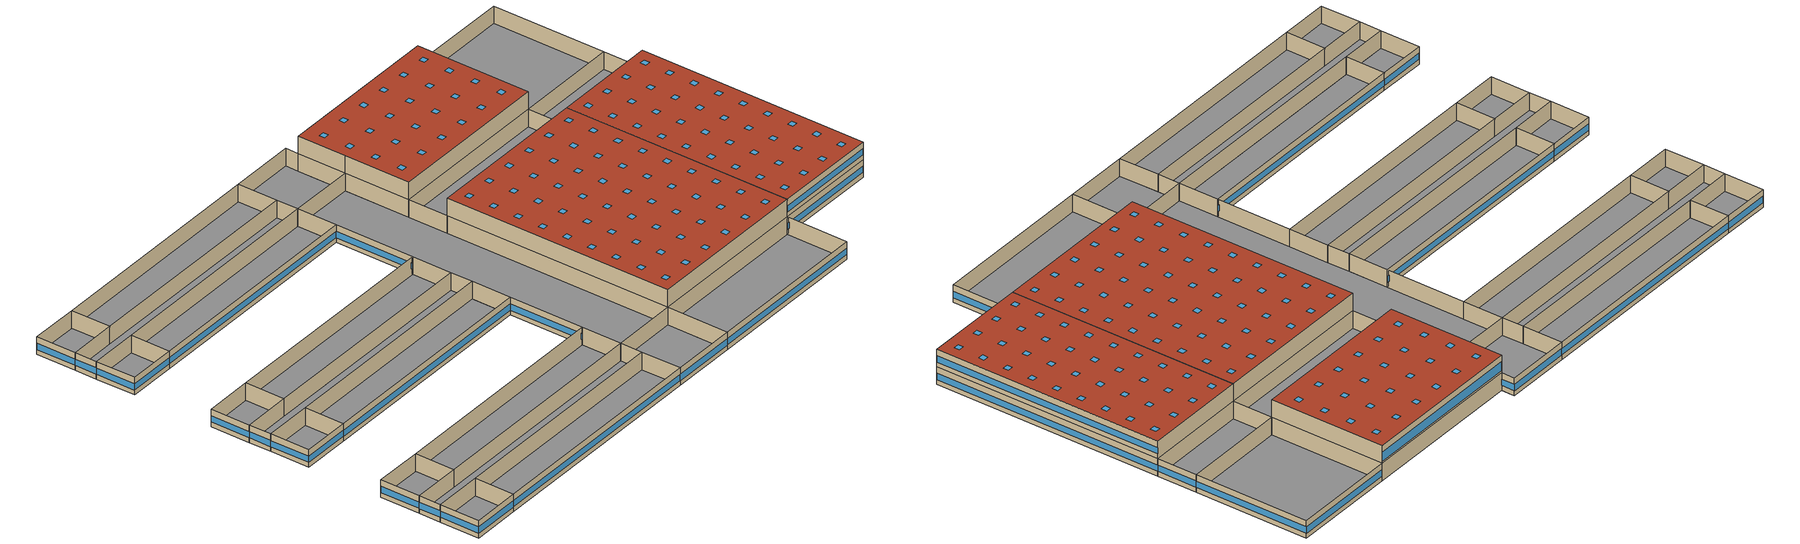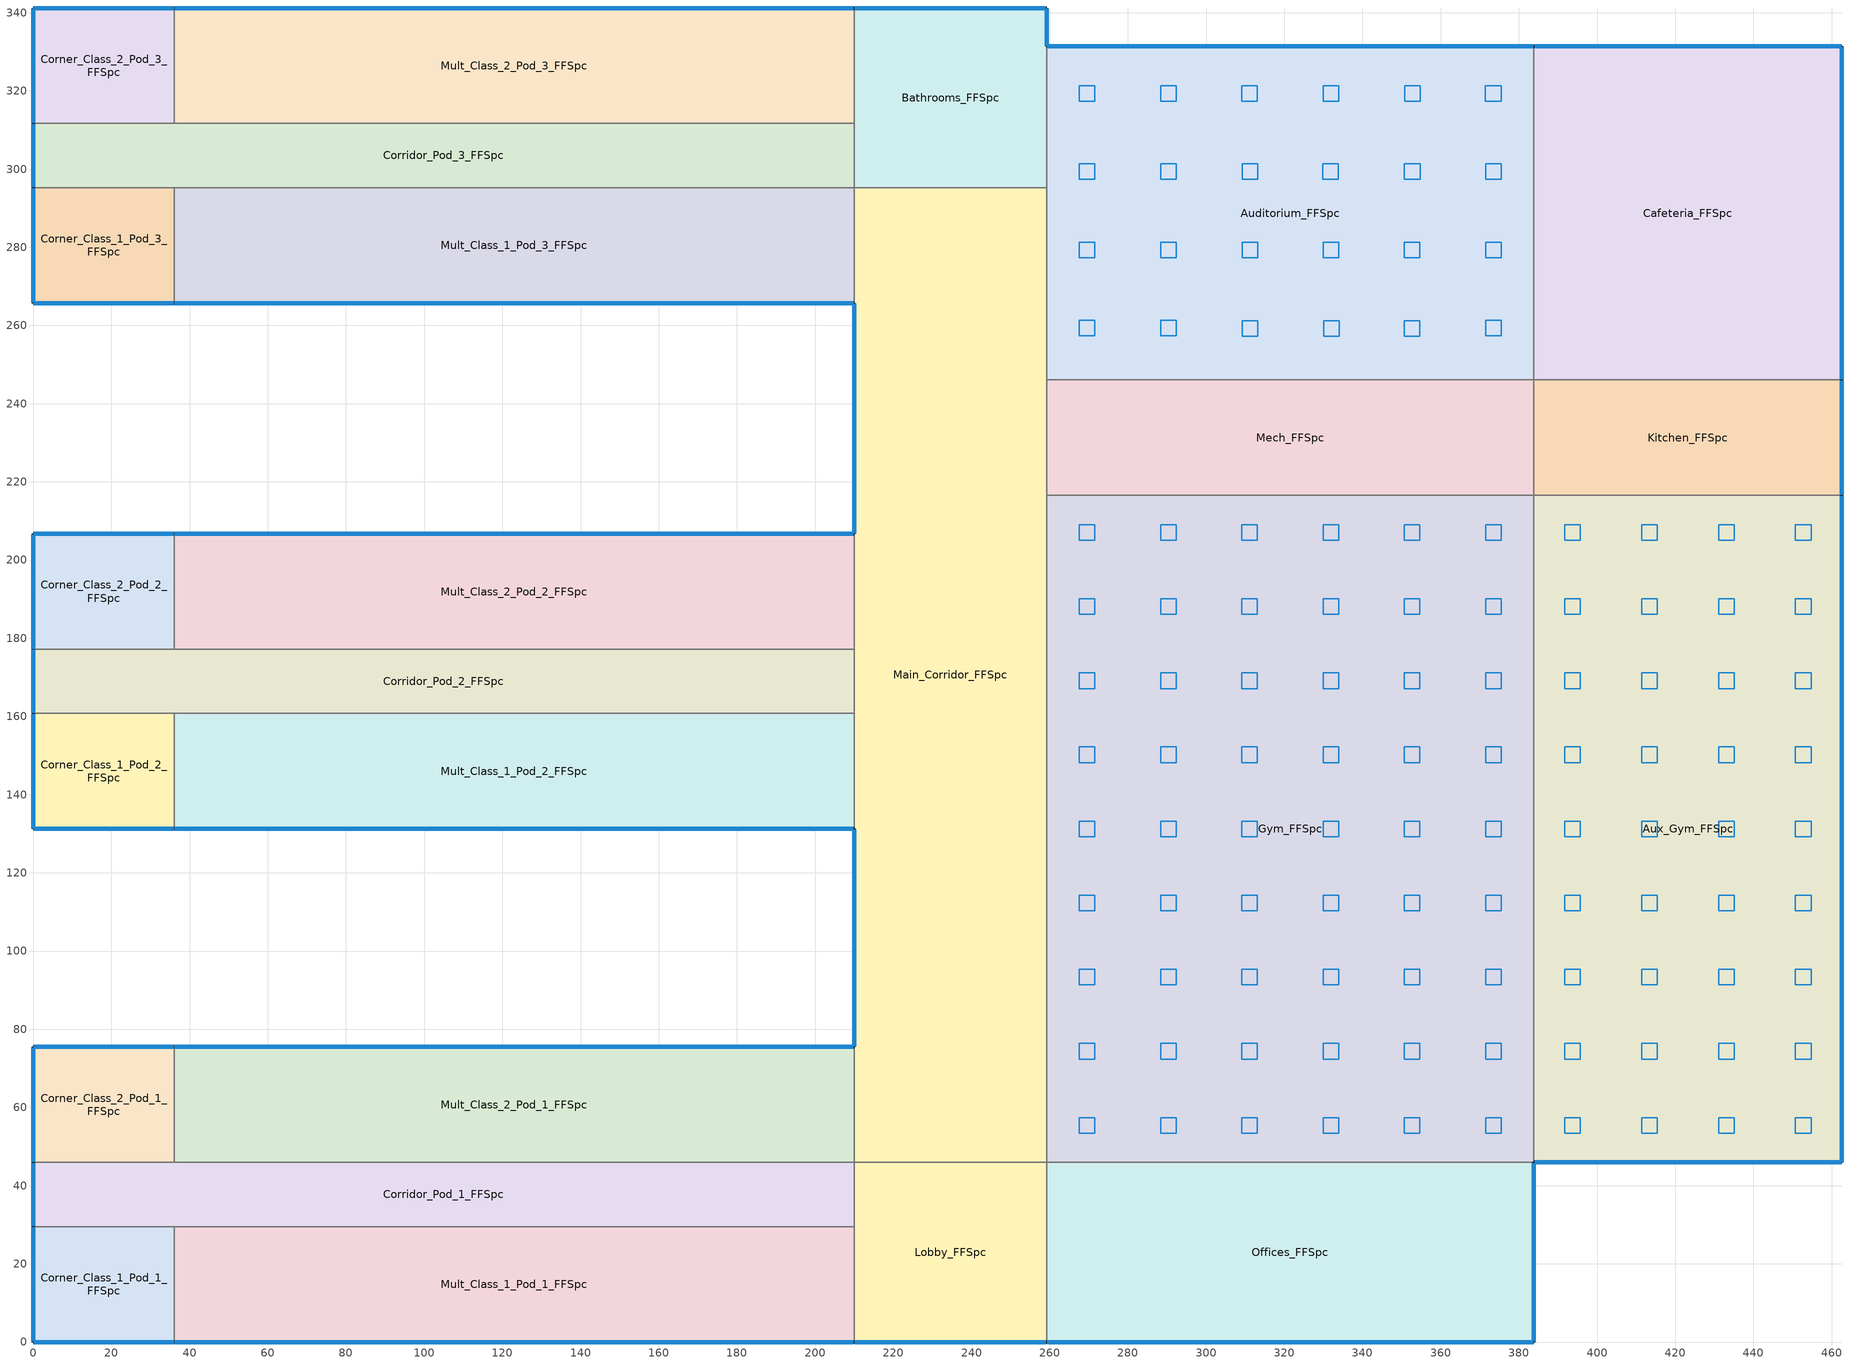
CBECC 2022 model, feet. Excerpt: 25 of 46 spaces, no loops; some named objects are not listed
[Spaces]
Auditorium_FFSpc
 floor ground (SlabOnOrBelowGradeF073): 383.86,331.37 383.86,246.06 259.19,246.06 259.19,331.37 z0
 wall outside (MetalFramedWallU055): 383.86,331.37 259.19,331.37 z0:13.12; 383.86,331.37 259.19,331.37 z13.12:26.25
 wall to Mech_FFSpc (MetalFrameWallInterior): 259.19,246.06 383.86,246.06 z0:13.12
 wall to Cafeteria_FFSpc (MetalFrameWallInterior): 383.86,246.06 383.86,331.37 z0:13.12
 wall to Main_Corridor_FFSpc (MetalFrameWallInterior): 259.19,295.28 259.19,246.06 z0:13.12
 wall to Bathrooms_FFSpc (MetalFrameWallInterior): 259.19,331.37 259.19,295.28 z0:13.12
 wall to Mech_SFSpc (MetalFrameWallInterior): 259.19,246.06 383.86,246.06 z13.12:26.25
 wall to LIBRARY_MEDIA_CENTER_SFSpc (MetalFrameWallInterior): 383.86,246.06 383.86,331.37 z13.12:26.25
 wall to Main_Corridor_ZN_1_SFSpc (MetalFrameWallInterior): 259.19,295.28 259.19,246.06 z13.12:26.25
 wall to Bathrooms_2_SFSpc (MetalFrameWallInterior): 259.19,331.37 259.19,295.28 z13.12:26.25
 window (Base_AllCZ_FixedWindowU34): 383.69,331.37 259.35,331.37 z14.73:21.34
 roof outside (WoodFramingAndOtherRoofU034): 383.86,246.06 383.86,331.37 259.19,331.37 259.19,246.06 z26.25
 skylight (Base_AllCZ_Skylt-Gl-CurbMntU58): 271.57,257.35 271.57,261.35 267.57,261.35 267.57,257.35 z26.25; 292.38,257.36 292.38,261.36 288.38,261.36 288.38,257.36 z26.25; 313.14,317.35 313.14,321.35 309.14,321.35 309.14,317.35 z26.25; 333.91,317.35 333.91,321.35 329.91,321.35 329.91,317.35 z26.25; 354.77,317.35 354.77,321.35 350.77,321.35 350.77,317.35 z26.25; 375.45,317.35 375.45,321.35 371.45,321.35 371.45,317.35 z26.25; 375.49,297.35 375.49,301.35 371.49,301.35 371.49,297.35 z26.25; 375.5,277.35 375.5,281.35 371.5,281.35 371.5,277.35 z26.25; 375.47,257.35 375.47,261.35 371.47,261.35 371.47,257.35 z26.25; 354.73,297.35 354.73,301.35 350.73,301.35 350.73,297.35 z26.25; 333.84,297.35 333.84,301.35 329.84,301.35 329.84,297.35 z26.25; 271.58,277.35 271.58,281.35 267.58,281.35 267.58,277.35 z26.25; 313.2,297.35 313.2,301.35 309.2,301.35 309.2,297.35 z26.25; 313.24,277.35 313.24,281.35 309.24,281.35 309.24,277.35 z26.25; 333.96,277.35 333.96,281.35 329.96,281.35 329.96,277.35 z26.25; 354.68,277.35 354.68,281.35 350.68,281.35 350.68,277.35 z26.25; 313.24,257.27 313.24,261.27 309.24,261.27 309.24,257.27 z26.25; 334.12,257.27 334.12,261.27 330.12,261.27 330.12,257.27 z26.25; 354.68,257.27 354.68,261.27 350.68,261.27 350.68,257.27 z26.25; 271.56,297.35 271.56,301.35 267.56,301.35 267.56,297.35 z26.25; 271.57,317.35 271.57,321.35 267.57,321.35 267.57,317.35 z26.25; 292.34,317.35 292.34,321.35 288.34,321.35 288.34,317.35 z26.25; 292.42,297.35 292.42,301.35 288.42,301.35 288.42,297.35 z26.25; 292.38,277.35 292.38,281.35 288.38,281.35 288.38,277.35 z26.25
Mech_FFSpc
 floor ground (SlabOnOrBelowGradeF073): 383.86,246.06 383.86,216.53 259.19,216.53 259.19,246.06 z0
 wall to Gym_FFSpc (MetalFrameWallInterior): 259.19,216.53 383.86,216.53 z0:13.12
 wall to Kitchen_FFSpc (MetalFrameWallInterior): 383.86,216.53 383.86,246.06 z0:13.12
 wall to Main_Corridor_FFSpc (MetalFrameWallInterior): 259.19,246.06 259.19,216.53 z0:13.12
Cafeteria_FFSpc
 floor ground (SlabOnOrBelowGradeF073): 462.6,331.37 462.6,246.06 383.86,246.06 383.86,331.37 z0
 wall outside (MetalFramedWallU055): 462.6,246.06 462.6,331.37 383.86,331.37 z0:13.12
 wall to Kitchen_FFSpc (MetalFrameWallInterior): 383.86,246.06 462.6,246.06 z0:13.12
 window (Base_AllCZ_FixedWindowU34): 462.6,246.23 462.6,331.2 / 462.43,331.37 384.02,331.37 z3.61:8.22
Main_Corridor_FFSpc
 floor ground (SlabOnOrBelowGradeF073): 259.19,295.28 259.19,45.93 209.97,45.93 209.97,295.28 z0
 wall outside (MetalFramedWallU055): 209.97,131.23 209.97,75.46 / 209.97,265.75 209.97,206.69 z0:13.12
 wall to Bathrooms_FFSpc (MetalFrameWallInterior): 259.19,295.28 209.97,295.28 z0:13.12
 wall to Corridor_Pod_2_FFSpc (MetalFrameWallInterior): 209.97,177.16 209.97,160.76 z0:13.12
 wall to Gym_FFSpc (MetalFrameWallInterior): 259.19,45.93 259.19,216.53 z0:13.12
 wall to Lobby_FFSpc (MetalFrameWallInterior): 209.97,45.93 259.19,45.93 z0:13.12
 wall to Mult_Class_1_Pod_2_FFSpc (MetalFrameWallInterior): 209.97,160.76 209.97,131.23 z0:13.12
 wall to Mult_Class_2_Pod_1_FFSpc (MetalFrameWallInterior): 209.97,75.46 209.97,45.93 z0:13.12
 wall to Mult_Class_1_Pod_3_FFSpc (MetalFrameWallInterior): 209.97,295.28 209.97,265.75 z0:13.12
 wall to Mult_Class_2_Pod_2_FFSpc (MetalFrameWallInterior): 209.97,206.69 209.97,177.16 z0:13.12
 window (Base_AllCZ_FixedWindowU34): 209.97,131.07 209.97,75.62 / 209.97,265.58 209.97,206.86 z3.61:8.23
Bathrooms_FFSpc
 floor ground (SlabOnOrBelowGradeF073): 259.19,341.21 259.19,295.28 209.97,295.28 209.97,341.21 z0
 wall outside (MetalFramedWallU055): 259.19,331.37 259.19,341.21 209.97,341.21 z0:13.12
 wall to Mult_Class_2_Pod_3_FFSpc (MetalFrameWallInterior): 209.97,341.21 209.97,311.68 z0:13.12
 wall to Corridor_Pod_3_FFSpc (MetalFrameWallInterior): 209.97,311.68 209.97,295.28 z0:13.12
 window (Base_AllCZ_FixedWindowU34): 259.19,331.53 259.19,341.04 z3.61:8.36; 259.02,341.21 210.14,341.21 z3.61:8.23
Aux_Gym_FFSpc
 floor ground (SlabOnOrBelowGradeF073): 462.6,216.53 462.6,45.93 383.86,45.93 383.86,216.53 z0
 wall outside (MetalFramedWallU055): 383.86,45.93 462.6,45.93 462.6,216.53 z0:13.12; 383.86,45.93 462.6,45.93 462.6,216.53 z13.12:26.25
 wall to Kitchen_FFSpc (MetalFrameWallInterior): 462.6,216.53 383.86,216.53 z0:13.12
 wall to Gym_FFSpc (MetalFrameWallInterior): 383.86,216.53 383.86,45.93 z0:13.12; 383.86,216.53 383.86,45.93 z13.12:26.25
 wall to LIBRARY_MEDIA_CENTER_SFSpc (MetalFrameWallInterior): 462.6,216.53 383.86,216.53 z13.12:26.25
 window (Base_AllCZ_FixedWindowU34): 384.02,45.93 462.43,45.93 z3.61:8.22; 462.6,46.1 462.6,216.37 z3.61:8.21; 384.02,45.93 462.43,45.93 z16.73:21.34; 462.6,46.1 462.6,216.37 z16.73:21.33
 roof outside (WoodFramingAndOtherRoofU034): 462.6,45.93 462.6,216.53 383.86,216.53 383.86,45.93 z26.25
 skylight (Base_AllCZ_Skylt-Gl-CurbMntU58): 395.7,53.41 395.7,57.41 391.7,57.41 391.7,53.41 z26.25; 415.39,91.32 415.39,95.32 411.38,95.32 411.38,91.32 z26.25; 435.07,91.32 435.07,95.32 431.07,95.32 431.07,91.32 z26.25; 454.76,91.32 454.76,95.32 450.75,95.32 450.75,91.32 z26.25; 395.7,110.28 395.7,114.28 391.7,114.28 391.7,110.28 z26.25; 415.39,110.28 415.39,114.28 411.38,114.28 411.38,110.28 z26.25; 435.07,110.28 435.07,114.28 431.07,114.28 431.07,110.28 z26.25; 454.76,110.28 454.76,114.28 450.75,114.28 450.75,110.28 z26.25; 395.7,129.23 395.7,133.23 391.7,133.23 391.7,129.23 z26.25; 415.39,129.23 415.39,133.23 411.38,133.23 411.38,129.23 z26.25; 435.07,129.23 435.07,133.23 431.07,133.23 431.07,129.23 z26.25; 415.39,53.41 415.39,57.41 411.38,57.41 411.38,53.41 z26.25; 454.76,129.23 454.76,133.23 450.75,133.23 450.75,129.23 z26.25; 395.7,148.19 395.7,152.19 391.7,152.19 391.7,148.19 z26.25; 415.39,148.19 415.39,152.19 411.38,152.19 411.38,148.19 z26.25; 435.07,148.19 435.07,152.19 431.07,152.19 431.07,148.19 z26.25; 454.76,148.19 454.76,152.19 450.75,152.19 450.75,148.19 z26.25; 395.7,167.15 395.7,171.15 391.7,171.15 391.7,167.15 z26.25; 415.39,167.15 415.39,171.15 411.38,171.15 411.38,167.15 z26.25; 435.07,167.15 435.07,171.15 431.07,171.15 431.07,167.15 z26.25; 454.76,167.15 454.76,171.15 450.75,171.15 450.75,167.15 z26.25; 395.7,186.1 395.7,190.1 391.7,190.1 391.7,186.1 z26.25; 435.07,53.41 435.07,57.41 431.07,57.41 431.07,53.41 z26.25; 415.39,186.1 415.39,190.1 411.38,190.1 411.38,186.1 z26.25; 435.07,186.1 435.07,190.1 431.07,190.1 431.07,186.1 z26.25; 454.76,186.1 454.76,190.1 450.75,190.1 450.75,186.1 z26.25; 395.7,205.06 395.7,209.06 391.7,209.06 391.7,205.06 z26.25; 415.39,205.06 415.39,209.06 411.38,209.06 411.38,205.06 z26.25; 435.07,205.06 435.07,209.06 431.07,209.06 431.07,205.06 z26.25; 454.76,205.06 454.76,209.06 450.75,209.06 450.75,205.06 z26.25; 454.76,53.41 454.76,57.41 450.75,57.41 450.75,53.41 z26.25; 395.7,72.37 395.7,76.37 391.7,76.37 391.7,72.37 z26.25; 415.39,72.37 415.39,76.37 411.38,76.37 411.38,72.37 z26.25; 435.07,72.37 435.07,76.37 431.07,76.37 431.07,72.37 z26.25; 454.76,72.37 454.76,76.37 450.75,76.37 450.75,72.37 z26.25; 395.7,91.32 395.7,95.32 391.7,95.32 391.7,91.32 z26.25
Kitchen_FFSpc
 floor ground (SlabOnOrBelowGradeF073): 462.6,246.06 462.6,216.53 383.86,216.53 383.86,246.06 z0
 wall outside (MetalFramedWallU055): 462.6,216.53 462.6,246.06 z0:13.12
 window (Base_AllCZ_FixedWindowU34): 462.6,216.7 462.6,245.9 z3.61:8.25
Gym_FFSpc
 floor ground (SlabOnOrBelowGradeF073): 383.86,216.53 383.86,45.93 259.19,45.93 259.19,216.53 z0
 wall to Offices_FFSpc (MetalFrameWallInterior): 259.19,45.93 383.86,45.93 z0:13.12
 wall to Offices_SFSpc (MetalFrameWallInterior): 259.19,45.93 383.86,45.93 z13.12:26.25
 wall to Mech_SFSpc (MetalFrameWallInterior): 383.86,216.53 259.19,216.53 z13.12:26.25
 wall to Main_Corridor_ZN_1_SFSpc (MetalFrameWallInterior): 259.19,216.53 259.19,45.93 z13.12:26.25
 roof outside (WoodFramingAndOtherRoofU034): 383.86,45.93 383.86,216.53 259.19,216.53 259.19,45.93 z26.25
 skylight (Base_AllCZ_Skylt-Gl-CurbMntU58): 271.57,53.41 271.57,57.41 267.57,57.41 267.57,53.41 z26.25; 333.91,72.37 333.91,76.37 329.91,76.37 329.91,72.37 z26.25; 354.69,72.37 354.69,76.37 350.69,76.37 350.69,72.37 z26.25; 375.47,72.37 375.47,76.37 371.47,76.37 371.47,72.37 z26.25; 271.57,91.32 271.57,95.32 267.57,95.32 267.57,91.32 z26.25; 292.36,91.32 292.36,95.32 288.35,95.32 288.35,91.32 z26.25; 313.13,91.32 313.13,95.32 309.13,95.32 309.13,91.32 z26.25; 333.91,91.32 333.91,95.32 329.91,95.32 329.91,91.32 z26.25; 354.69,91.32 354.69,95.32 350.69,95.32 350.69,91.32 z26.25; 375.47,91.32 375.47,95.32 371.47,95.32 371.47,91.32 z26.25; 271.57,110.28 271.57,114.28 267.57,114.28 267.57,110.28 z26.25; 292.36,53.41 292.36,57.41 288.35,57.41 288.35,53.41 z26.25; 292.36,110.28 292.36,114.28 288.35,114.28 288.35,110.28 z26.25; 313.13,110.28 313.13,114.28 309.13,114.28 309.13,110.28 z26.25; 333.91,110.28 333.91,114.28 329.91,114.28 329.91,110.28 z26.25; 354.69,110.28 354.69,114.28 350.69,114.28 350.69,110.28 z26.25; 375.47,110.28 375.47,114.28 371.47,114.28 371.47,110.28 z26.25; 271.57,129.23 271.57,133.23 267.57,133.23 267.57,129.23 z26.25; 292.36,129.23 292.36,133.23 288.35,133.23 288.35,129.23 z26.25; 313.13,129.23 313.13,133.23 309.13,133.23 309.13,129.23 z26.25; 333.91,129.23 333.91,133.23 329.91,133.23 329.91,129.23 z26.25; 354.69,129.23 354.69,133.23 350.69,133.23 350.69,129.23 z26.25; 313.13,53.41 313.13,57.41 309.13,57.41 309.13,53.41 z26.25; 375.47,129.23 375.47,133.23 371.47,133.23 371.47,129.23 z26.25; 271.57,148.19 271.57,152.19 267.57,152.19 267.57,148.19 z26.25; 292.36,148.19 292.36,152.19 288.35,152.19 288.35,148.19 z26.25; 313.13,148.19 313.13,152.19 309.13,152.19 309.13,148.19 z26.25; 333.91,148.19 333.91,152.19 329.91,152.19 329.91,148.19 z26.25; 354.69,148.19 354.69,152.19 350.69,152.19 350.69,148.19 z26.25; 375.47,148.19 375.47,152.19 371.47,152.19 371.47,148.19 z26.25; 271.57,167.15 271.57,171.15 267.57,171.15 267.57,167.15 z26.25; 292.36,167.15 292.36,171.15 288.35,171.15 288.35,167.15 z26.25; 313.13,167.15 313.13,171.15 309.13,171.15 309.13,167.15 z26.25; 333.91,53.41 333.91,57.41 329.91,57.41 329.91,53.41 z26.25; 333.91,167.15 333.91,171.15 329.91,171.15 329.91,167.15 z26.25; 354.69,167.15 354.69,171.15 350.69,171.15 350.69,167.15 z26.25; 375.47,167.15 375.47,171.15 371.47,171.15 371.47,167.15 z26.25; 271.57,186.1 271.57,190.1 267.57,190.1 267.57,186.1 z26.25; 292.36,186.1 292.36,190.1 288.35,190.1 288.35,186.1 z26.25; 313.13,186.1 313.13,190.1 309.13,190.1 309.13,186.1 z26.25; 333.91,186.1 333.91,190.1 329.91,190.1 329.91,186.1 z26.25; 354.69,186.1 354.69,190.1 350.69,190.1 350.69,186.1 z26.25; 375.47,186.1 375.47,190.1 371.47,190.1 371.47,186.1 z26.25; 271.57,205.06 271.57,209.06 267.57,209.06 267.57,205.06 z26.25; 354.69,53.41 354.69,57.41 350.69,57.41 350.69,53.41 z26.25; 292.36,205.06 292.36,209.06 288.35,209.06 288.35,205.06 z26.25; 313.13,205.06 313.13,209.06 309.13,209.06 309.13,205.06 z26.25; 333.91,205.06 333.91,209.06 329.91,209.06 329.91,205.06 z26.25; 354.69,205.06 354.69,209.06 350.69,209.06 350.69,205.06 z26.25; 375.47,205.06 375.47,209.06 371.47,209.06 371.47,205.06 z26.25; 375.47,53.41 375.47,57.41 371.47,57.41 371.47,53.41 z26.25; 271.57,72.37 271.57,76.37 267.57,76.37 267.57,72.37 z26.25; 292.36,72.37 292.36,76.37 288.35,76.37 288.35,72.37 z26.25; 313.13,72.37 313.13,76.37 309.13,76.37 309.13,72.37 z26.25
Mult_Class_2_Pod_3_FFSpc
 floor ground (SlabOnOrBelowGradeF073): 209.97,341.21 209.97,311.68 36.09,311.68 36.09,341.21 z0
 wall outside (MetalFramedWallU055): 209.97,341.21 36.09,341.21 z0:13.12
 wall to Corner_Class_2_Pod_3_FFSpc (MetalFrameWallInterior): 36.09,341.21 36.09,311.68 z0:13.12
 wall to Corridor_Pod_3_FFSpc (MetalFrameWallInterior): 36.09,311.68 209.97,311.68 z0:13.12
 window (Base_AllCZ_FixedWindowU34): 209.81,341.21 36.25,341.21 z3.61:8.21
Corridor_Pod_3_FFSpc
 floor ground (SlabOnOrBelowGradeF073): 209.97,311.68 209.97,295.28 0,295.28 0,311.68 z0
 wall outside (MetalFramedWallU055): 0,311.68 0,295.28 z0:13.12
 wall to Corner_Class_1_Pod_3_FFSpc (MetalFrameWallInterior): 0,295.28 36.09,295.28 z0:13.12
 wall to Corner_Class_2_Pod_3_FFSpc (MetalFrameWallInterior): 36.09,311.68 0,311.68 z0:13.12
 wall to Mult_Class_1_Pod_3_FFSpc (MetalFrameWallInterior): 36.09,295.28 209.97,295.28 z0:13.12
 window (Base_AllCZ_FixedWindowU34): 0,311.52 0,295.44 z3.61:8.3
Corner_Class_1_Pod_1_FFSpc
 floor ground (SlabOnOrBelowGradeF073): 36.09,29.53 36.09,0 0,0 0,29.53 z0
 wall outside (MetalFramedWallU055): 0,29.53 0,0 36.09,0 z0:13.12
 wall to Mult_Class_1_Pod_1_FFSpc (MetalFrameWallInterior): 36.09,0 36.09,29.53 z0:13.12
 wall to Corridor_Pod_1_FFSpc (MetalFrameWallInterior): 36.09,29.53 0,29.53 z0:13.12
 window (Base_AllCZ_FixedWindowU34): 0.16,0 35.93,0 z3.61:8.24; 0,29.36 0,0.16 z3.61:8.25
Mult_Class_1_Pod_1_FFSpc
 floor ground (SlabOnOrBelowGradeF073): 209.97,29.53 209.97,0 36.09,0 36.09,29.53 z0
 wall outside (MetalFramedWallU055): 36.09,0 209.97,0 z0:13.12
 wall to Corridor_Pod_1_FFSpc (MetalFrameWallInterior): 209.97,29.53 36.09,29.53 z0:13.12
 wall to Lobby_FFSpc (MetalFrameWallInterior): 209.97,0 209.97,29.53 z0:13.12
 window (Base_AllCZ_FixedWindowU34): 36.25,0 209.81,0 z3.61:8.21
Corridor_Pod_1_FFSpc
 floor ground (SlabOnOrBelowGradeF073): 209.97,45.93 209.97,29.53 0,29.53 0,45.93 z0
 wall outside (MetalFramedWallU055): 0,45.93 0,29.53 z0:13.12
 wall to Corner_Class_2_Pod_1_FFSpc (MetalFrameWallInterior): 36.09,45.93 0,45.93 z0:13.12
 wall to Lobby_FFSpc (MetalFrameWallInterior): 209.97,29.53 209.97,45.93 z0:13.12
 wall to Mult_Class_2_Pod_1_FFSpc (MetalFrameWallInterior): 209.97,45.93 36.09,45.93 z0:13.12
 window (Base_AllCZ_FixedWindowU34): 0,45.77 0,29.69 z3.61:8.3
Corner_Class_1_Pod_2_FFSpc
 floor ground (SlabOnOrBelowGradeF073): 36.09,160.76 36.09,131.23 0,131.23 0,160.76 z0
 wall outside (MetalFramedWallU055): 0,160.76 0,131.23 36.09,131.23 z0:13.12
 wall to Mult_Class_1_Pod_2_FFSpc (MetalFrameWallInterior): 36.09,131.23 36.09,160.76 z0:13.12
 wall to Corridor_Pod_2_FFSpc (MetalFrameWallInterior): 36.09,160.76 0,160.76 z0:13.12
 window (Base_AllCZ_FixedWindowU34): 0.16,131.23 35.93,131.23 z3.61:8.24; 0,160.6 0,131.4 z3.61:8.25
Mult_Class_1_Pod_2_FFSpc
 floor ground (SlabOnOrBelowGradeF073): 209.97,160.76 209.97,131.23 36.09,131.23 36.09,160.76 z0
 wall outside (MetalFramedWallU055): 36.09,131.23 209.97,131.23 z0:13.12
 wall to Corridor_Pod_2_FFSpc (MetalFrameWallInterior): 209.97,160.76 36.09,160.76 z0:13.12
 window (Base_AllCZ_FixedWindowU34): 36.25,131.23 209.81,131.23 z3.61:8.21
Corridor_Pod_2_FFSpc
 floor ground (SlabOnOrBelowGradeF073): 209.97,177.16 209.97,160.76 0,160.76 0,177.16 z0
 wall outside (MetalFramedWallU055): 0,177.16 0,160.76 z0:13.12
 wall to Corner_Class_2_Pod_2_FFSpc (MetalFrameWallInterior): 36.09,177.16 0,177.16 z0:13.12
 wall to Mult_Class_2_Pod_2_FFSpc (MetalFrameWallInterior): 209.97,177.16 36.09,177.16 z0:13.12
 window (Base_AllCZ_FixedWindowU34): 0,177 0,160.93 z3.61:8.3
Corner_Class_1_Pod_3_FFSpc
 floor ground (SlabOnOrBelowGradeF073): 36.09,295.28 36.09,265.75 0,265.75 0,295.28 z0
 wall outside (MetalFramedWallU055): 0,295.28 0,265.75 36.09,265.75 z0:13.12
 wall to Mult_Class_1_Pod_3_FFSpc (MetalFrameWallInterior): 36.09,265.75 36.09,295.28 z0:13.12
 window (Base_AllCZ_FixedWindowU34): 0.16,265.75 35.93,265.75 z3.61:8.24; 0,295.11 0,265.91 z3.61:8.25
Mult_Class_1_Pod_3_FFSpc
 floor ground (SlabOnOrBelowGradeF073): 209.97,295.28 209.97,265.75 36.09,265.75 36.09,295.28 z0
 wall outside (MetalFramedWallU055): 36.09,265.75 209.97,265.75 z0:13.12
 window (Base_AllCZ_FixedWindowU34): 36.25,265.75 209.81,265.75 z3.61:8.21
Corner_Class_2_Pod_1_FFSpc
 floor ground (SlabOnOrBelowGradeF073): 36.09,75.46 36.09,45.93 0,45.93 0,75.46 z0
 wall outside (MetalFramedWallU055): 36.09,75.46 0,75.46 0,45.93 z0:13.12
 wall to Mult_Class_2_Pod_1_FFSpc (MetalFrameWallInterior): 36.09,45.93 36.09,75.46 z0:13.12
 window (Base_AllCZ_FixedWindowU34): 35.93,75.46 0.16,75.46 z3.61:8.24; 0,75.3 0,46.1 z3.61:8.25
Mult_Class_2_Pod_1_FFSpc
 floor ground (SlabOnOrBelowGradeF073): 209.97,75.46 209.97,45.93 36.09,45.93 36.09,75.46 z0
 wall outside (MetalFramedWallU055): 209.97,75.46 36.09,75.46 z0:13.12
 window (Base_AllCZ_FixedWindowU34): 209.81,75.46 36.25,75.46 z3.61:8.21
Corner_Class_2_Pod_2_FFSpc
 floor ground (SlabOnOrBelowGradeF073): 36.09,206.69 36.09,177.16 0,177.16 0,206.69 z0
 wall outside (MetalFramedWallU055): 36.09,206.69 0,206.69 0,177.16 z0:13.12
 wall to Mult_Class_2_Pod_2_FFSpc (MetalFrameWallInterior): 36.09,177.16 36.09,206.69 z0:13.12
 window (Base_AllCZ_FixedWindowU34): 35.93,206.69 0.16,206.69 z3.61:8.24; 0,206.53 0,177.33 z3.61:8.25
Mult_Class_2_Pod_2_FFSpc
 floor ground (SlabOnOrBelowGradeF073): 209.97,206.69 209.97,177.16 36.09,177.16 36.09,206.69 z0
 wall outside (MetalFramedWallU055): 209.97,206.69 36.09,206.69 z0:13.12
 window (Base_AllCZ_FixedWindowU34): 209.81,206.69 36.25,206.69 z3.61:8.21
Corner_Class_2_Pod_3_FFSpc
 floor ground (SlabOnOrBelowGradeF073): 36.09,341.21 36.09,311.68 0,311.68 0,341.21 z0
 wall outside (MetalFramedWallU055): 36.09,341.21 0,341.21 0,311.68 z0:13.12
 window (Base_AllCZ_FixedWindowU34): 35.93,341.21 0.16,341.21 z3.61:8.24; 0,341.04 0,311.84 z3.61:8.25
Lobby_FFSpc
 floor ground (SlabOnOrBelowGradeF073): 259.19,45.93 259.19,0 209.97,0 209.97,45.93 z0
 wall outside (MetalFramedWallU055): 209.97,0 259.19,0 z0:13.12
 wall to Offices_FFSpc (MetalFrameWallInterior): 259.19,0 259.19,45.93 z0:13.12
 window (Base_AllCZ_FixedWindowU34): 210.14,0 259.02,0 z3.61:8.23
Offices_FFSpc
 floor ground (SlabOnOrBelowGradeF073): 383.86,45.93 383.86,0 259.19,0 259.19,45.93 z0
 wall outside (MetalFramedWallU055): 259.19,0 383.86,0 383.86,45.93 z0:13.12
 window (Base_AllCZ_FixedWindowU34): 259.35,0 383.69,0 z3.61:8.21; 383.86,0.16 383.86,45.77 z3.61:8.24
[Proj]
LargeSchool: CliZn=ClimateZone12; ZipCode=95814; CalculateEnergyCosts=1; QuickAnalysis=0; DisableMandOccSensorCtrl=1; CompType=NewComplete; AirBarrier=Air barrier - not verified
[Bldg]
Secondary School: BldgAz=0
[Mat]
Name | CodeCat | CodeItem
Stucco - 7/8 in. | Plastering Materials | Stucco - 7/8 in.
Air - Metal Wall Framing - 16 or 24 in. OC | Air | Air - Metal Wall Framing - 16 or 24 in. OC
Metal Standing Seam - 1/16 in. | Roofing | Metal Standing Seam - 1/16 in.
Gypsum Board - 5/8in | Bldg Board and Siding | Gypsum Board - 5/8 in.
Gypsum Board - 1/2 in. | Bldg Board and Siding | Gypsum Board - 1/2 in.
Compliance Insulation R28.63 | Insulation Board | Compliance Insulation R28.63
Compliance Insulation R14.60 | Insulation Board | Compliance Insulation R14.60
Compliance Insulation R1.41 | Insulation Board | Compliance Insulation R1.41
Compliance Insulation R0.02 | Insulation Board | Compliance Insulation R0.02
[ConsAssm]
Name | CompatibleSurfType | CRRCInitialRefl | CRRCAgedRefl | CRRCInitialEmit | CRRCAgedEmit | CRRCProdID | MatRef[1] | MatRef[2] | SpecMthd | ExtRoughness | SlabType | MatRef[3] | MatRef[4] | MatRef[5] | MatRef[6] | MatRef[7]
WoodFramingAndOtherRoofU034 | Roof | 0.63 | 0.63 | 0.85 | 0.85 | XXXX-XXXX | Metal Standing Seam - 1/16 in. | Compliance Insulation R28.63
SlabOnOrBelowGradeF073 | UndergroundFloor |  |  |  |  |  | Concrete - 140 lb/ft3 - 6 in. |  | Layers | MediumRough | UnheatedSlabOnGrade
MetalFrameWallInterior | InteriorWall |  |  |  |  |  | Gypsum Board - 5/8in | Air - Metal Wall Framing - 16 or 24 in. OC | Layers | Smooth |  | Gypsum Board - 5/8in
MetalFramedWallU055 | ExteriorWall |  |  |  |  |  | Stucco - 7/8 in. | Compliance Insulation R14.60 | Layers | MediumRough |  | Compliance Insulation R1.41 | Compliance Insulation R0.02 | Compliance Insulation R0.02 | Air - Metal Wall Framing - 16 or 24 in. OC | Gypsum Board - 1/2 in.
[FenCons] FenProdType=FixedWindow
Name | SHGC | UFactor | VT | SkyltGlz | SkyltCurb
Base_AllCZ_FixedWindowU34 | 0.22 | 0.34 | 0.42
Base_AllCZ_Skylt-Gl-CurbMntU58 | 0.25 | 0.58 | 0.49 | Glass | CurbMounted
[Story]
Building Story 1
[Spc] Story=Building Story 1; SHWFluidSegRef=SHW Supply
Auditorium_FFSpc: ThrmlZnRef=Auditorium_FF_Zn; Vol=279127; SpcFunc=Auditorium Area; PriSide100PctControlled=0; SecSide100PctControlled=1
Aux_Gym_FFSpc: ThrmlZnRef=Aux_Gym_FF_Zn; Vol=352582; SpcFunc=Exercise/Fitness Center and Gymnasium Areas
Bathrooms_FFSpc: ThrmlZnRef=Bathrooms_FF_Zn; Vol=29664.3; SecSide100PctControlled=1; SpcFuncDefaultsRef=Restroom Defaults; VentPerSpc=100; ExhNumFixtures=2
Cafeteria_FFSpc: ThrmlZnRef=Cafeteria_FF_Zn; Vol=88145.4; SecSide100PctControlled=1; SpcFuncDefaultsRef=Cafeteria Defaults
Corner_Class_1_Pod_1_FFSpc: ThrmlZnRef=Corner_Class_1_Pod_1_FF_Zn; Vol=13984.6; SecSide100PctControlled=1; SpcFuncDefaultsRef=Classroom Defaults
Corner_Class_1_Pod_2_FFSpc: ThrmlZnRef=Corner_Class_1_Pod_2_FF_Zn; Vol=13984.6; SecSide100PctControlled=1; SpcFuncDefaultsRef=Classroom Defaults
Corner_Class_1_Pod_3_FFSpc: ThrmlZnRef=Corner_Class_1_Pod_3_FF_Zn; Vol=13984.6; SecSide100PctControlled=1; SpcFuncDefaultsRef=Classroom Defaults
Corner_Class_2_Pod_1_FFSpc: ThrmlZnRef=Corner_Class_2_Pod_1_FF_Zn; Vol=13984.6; SecSide100PctControlled=1; SpcFuncDefaultsRef=Classroom Defaults
Corner_Class_2_Pod_2_FFSpc: ThrmlZnRef=Corner_Class_2_Pod_2_FF_Zn; Vol=13984.6; SecSide100PctControlled=1; SpcFuncDefaultsRef=Classroom Defaults
Corner_Class_2_Pod_3_FFSpc: ThrmlZnRef=Corner_Class_2_Pod_3_FF_Zn; Vol=13984.6; SecSide100PctControlled=1; SpcFuncDefaultsRef=Classroom Defaults
Corridor_Pod_1_FFSpc: ThrmlZnRef=Corridor_Pod_1_FF_Zn; Vol=45202.8; PriSide100PctControlled=0; SecSide100PctControlled=0; SpcFuncDefaultsRef=Corridor/Lobby Defaults
Corridor_Pod_2_FFSpc: ThrmlZnRef=Corridor_Pod_2_FF_Zn; Vol=45202.8; PriSide100PctControlled=0; SecSide100PctControlled=0; SpcFuncDefaultsRef=Corridor/Lobby Defaults
Corridor_Pod_3_FFSpc: ThrmlZnRef=Corridor_Pod_3_FF_Zn; Vol=45202.8; PriSide100PctControlled=0; SecSide100PctControlled=0; SpcFuncDefaultsRef=Corridor/Lobby Defaults
Gym_FFSpc: ThrmlZnRef=Gym_FF_Zn; Vol=558254; SpcFunc=Exercise/Fitness Center and Gymnasium Areas
Kitchen_FFSpc: ThrmlZnRef=Kitchen_FF_Zn; Vol=30511.9; SpcFunc=Kitchen/Food Preparation Area; SecSide100PctControlled=1; KitExhHoodLen[1]=5; KitExhHoodStyle[1]=SingleIsland; KitExhHoodDuty[1]=Medium; HasProcExh=0
Lobby_FFSpc: ThrmlZnRef=Lobby_FF_Zn; Vol=29664.3; SecSide100PctControlled=1; SpcFuncDefaultsRef=Corridor/Lobby Defaults
Main_Corridor_FFSpc: ThrmlZnRef=Main_Corridor_FF_Zn; Vol=161035; SecSide100PctControlled=1; SpcFuncDefaultsRef=Corridor/Lobby Defaults
Mech_FFSpc: ThrmlZnRef=Mech_FF_Zn; Vol=48310.5; SpcFuncDefaultsRef=Elec/Mech Room Defaults
Mult_Class_1_Pod_1_FFSpc: ThrmlZnRef=Mult_Class_1_Pod_1_FF_Zn; Vol=67380.4; SecSide100PctControlled=1; SpcFuncDefaultsRef=Classroom Defaults
Mult_Class_1_Pod_2_FFSpc: ThrmlZnRef=Mult_Class_1_Pod_2_FF_Zn; Vol=67380.4; SecSide100PctControlled=1; SpcFuncDefaultsRef=Classroom Defaults
Mult_Class_1_Pod_3_FFSpc: ThrmlZnRef=Mult_Class_1_Pod_3_FF_Zn; Vol=67380.4; SecSide100PctControlled=1; SpcFuncDefaultsRef=Classroom Defaults
Mult_Class_2_Pod_1_FFSpc: ThrmlZnRef=Mult_Class_2_Pod_1_FF_Zn; Vol=67380.4; SecSide100PctControlled=1; SpcFuncDefaultsRef=Classroom Defaults
Mult_Class_2_Pod_2_FFSpc: ThrmlZnRef=Mult_Class_2_Pod_2_FF_Zn; Vol=67380.4; SecSide100PctControlled=1; SpcFuncDefaultsRef=Classroom Defaults
Mult_Class_2_Pod_3_FFSpc: ThrmlZnRef=Mult_Class_2_Pod_3_FF_Zn; Vol=67380.4; SecSide100PctControlled=1; SpcFuncDefaultsRef=Classroom Defaults
Offices_FFSpc: ThrmlZnRef=Offices_FF_Zn; Vol=75149.6; SecSide100PctControlled=1; SpcFuncDefaultsRef=Office Defaults
[ThrmlZn] Type=Conditioned; PriAirCondgSysRef[1]=VAV_1; VentSysPriority=1; ClgTstatSchRef=SchoolClgSetpt; HtgTstatSchRef=SchoolHtgSetpt; HtgDsgnSupAirTempDiff=25; HtgDsgnMaxFlowFrac=0.5
Name | PriAirCondgSysPriority[1] | VentSysRef | ClgDsgnSupAirTempDiff | VentCtrlMthd | DayltgIllumRefPt1Coord | DayltgIllumSetpt1 | DayltgCtrlLtgFrac1 | DayltgCtrlLtgFrac2 | DayltgCtrlType | DayltgMinDimLtgFrac | DayltgMinDimPwrFrac | VentByPriAirCondgSys[1] | DayltgIllumRefPt2Coord | DayltgIllumSetpt2 | ExhSysRef
Auditorium_FF_Zn | 1 | VAV_1 | 20 | CO2Sensors | ( 332.401, 319.351, 2.5 ) | 525 | 1 | 0 | Continuous | 0.2 | 0.2
Aux_Gym_FF_Zn | 1 | VAV_1 | 20 | Fixed | ( 423.228, 54.1531, 2.5 ) | 412.5 | 0.998625 | 0 | Continuous | 0.2 | 0.2
Bathrooms_FF_Zn |  | Bath_FF_Exhaust | 20 |  | ( 250.826, 336.286, 2.5 ) | 112.5 | 0.200342 | 0.157959 | Continuous | 0.2 | 0.2 | 0 | ( 242.465, 336.286, 2.5 ) | 150 | Bath_FF_Exhaust
Cafeteria_FF_Zn | 1 | VAV_1 | 20 | CO2Sensors | ( 454.378, 288.714, 2.5 ) | 187.5 | 0.190828 | 0.170277 | Continuous | 0.2 | 0.2 |  | ( 446.158, 288.714, 2.5 ) | 250
Corner_Class_1_Pod_1_FF_Zn | 1 | VAV_1 | 20 |  | ( 18.0446, 8.24424, 2.5 ) | 412.5 | 0.444193 | 0.316451 | Continuous | 0.2 | 0.2 |  | ( 18.0446, 16.4885, 2.5 ) | 550
Corner_Class_1_Pod_2_FF_Zn | 1 | VAV_1 | 20 |  | ( 18.0446, 139.478, 2.5 ) | 412.5 | 0.442791 | 0.316457 | Continuous | 0.2 | 0.2 |  | ( 18.0446, 147.722, 2.5 ) | 550
Corner_Class_1_Pod_3_FF_Zn | 1 | VAV_1 | 20 |  | ( 18.0446, 273.992, 2.5 ) | 412.5 | 0.444187 | 0.316447 | Continuous | 0.2 | 0.2 |  | ( 18.0446, 282.236, 2.5 ) | 550
Corner_Class_2_Pod_1_FF_Zn | 1 | VAV_1 | 20 |  | ( 8.25366, 60.6955, 2.5 ) | 412.5 | 0.444194 | 0.316452 | Continuous | 0.2 | 0.2 |  | ( 16.5073, 60.6955, 2.5 ) | 550
Corner_Class_2_Pod_2_FF_Zn | 1 | VAV_1 | 20 |  | ( 8.25366, 191.929, 2.5 ) | 412.5 | 0.444187 | 0.316447 | Continuous | 0.2 | 0.2 |  | ( 16.5073, 191.929, 2.5 ) | 550
Corner_Class_2_Pod_3_FF_Zn | 1 | VAV_1 | 20 |  | ( 8.25366, 326.443, 2.5 ) | 412.5 | 0.444202 | 0.316457 | Continuous | 0.2 | 0.2 |  | ( 16.5073, 326.443, 2.5 ) | 550
Corridor_Pod_1_FF_Zn; Corridor_Pod_2_FF_Zn; Corridor_Pod_3_FF_Zn | 1 | VAV_1 | 20 | Fixed |  |  | 0 | 0
Gym_FF_Zn | 1 | VAV_1 | 15 | Fixed | ( 353.1, 169.146, 2.5 ) | 275 | 1 | 0 | Continuous | 0.2 | 0.2
Kitchen_FF_Zn | 1 | VAV_1 | 20 | Fixed | ( 454.344, 231.299, 2.5 ) | 450 | 0.104824 | 0.104824 | Continuous | 0.2 | 0.2 |  | ( 446.091, 231.299, 2.5 ) | 600
Lobby_FF_Zn | 1 | VAV_1 | 20 | Fixed | ( 234.58, 8.23287, 2.5 ) | 112.5 | 0.179601 | 0.178694 | Continuous | 0.2 | 0.2 |  | ( 234.58, 16.4657, 2.5 ) | 150
Main_Corridor_FF_Zn | 1 | VAV_1 | 20 | Fixed | ( 218.202, 236.221, 2.5 ) | 112.5 | 0.0878233 | 0.0873798 | Continuous | 0.2 | 0.2 |  | ( 226.429, 236.221, 2.5 ) | 150
Mech_FF_Zn | 1 | VAV_1 | 15 | Fixed |  |  | 0 | 0
Mult_Class_1_Pod_1_FF_Zn | 1 | VAV_1 | 20 |  | ( 123.032, 8.21083, 2.5 ) | 412.5 | 0.277973 | 0.277973 | Continuous | 0.2 | 0.2 |  | ( 123.032, 16.4217, 2.5 ) | 550
Mult_Class_1_Pod_2_FF_Zn | 1 | VAV_1 | 20 |  | ( 123.032, 139.445, 2.5 ) | 412.5 | 0.277978 | 0.277978 | Continuous | 0.2 | 0.2 |  | ( 123.032, 147.656, 2.5 ) | 550
Mult_Class_1_Pod_3_FF_Zn | 1 | VAV_1 | 20 |  | ( 123.032, 273.959, 2.5 ) | 412.5 | 0.277969 | 0.277969 | Continuous | 0.2 | 0.2 |  | ( 123.032, 282.17, 2.5 ) | 550
Mult_Class_2_Pod_1_FF_Zn | 1 | VAV_1 | 20 |  | ( 123.032, 67.2485, 2.5 ) | 412.5 | 0.277974 | 0.277974 | Continuous | 0.2 | 0.2 |  | ( 123.032, 59.0376, 2.5 ) | 550
Mult_Class_2_Pod_2_FF_Zn | 1 | VAV_1 | 20 |  | ( 123.032, 198.482, 2.5 ) | 412.5 | 0.277969 | 0.277969 | Continuous | 0.2 | 0.2 |  | ( 123.032, 190.271, 2.5 ) | 550
Mult_Class_2_Pod_3_FF_Zn | 1 | VAV_1 | 20 |  | ( 123.032, 332.996, 2.5 ) | 412.5 | 0.277978 | 0.277978 | Continuous | 0.2 | 0.2 |  | ( 123.032, 324.785, 2.5 ) | 550
Offices_FF_Zn | 1 | VAV_1 | 20 | Fixed | ( 321.522, 8.21427, 2.5 ) | 287.5 | 0.233085 | 0.209434 | Continuous | 0.2 | 0.2 |  | ( 321.522, 16.4285, 2.5 ) | 1150
[SpcFuncDefaults]
Name | SpcFunc
Office Defaults | Office Area (>250 square feet)
Classroom Defaults | Classroom, Lecture, Training, Vocational Areas
Restroom Defaults | Restrooms
Corridor/Lobby Defaults | Corridor Area
Cafeteria Defaults | Dining Area (Cafeteria/Fast Food)
Elec/Mech Room Defaults | Electrical, Mechanical, Telephone Rooms
[PVArray]
PhotovoltaicArray: DCSysSize=343.8
[Batt]
Battery: MaxCap=718.791; AllowBattRoundTripEff=1; RoundTripEff=0.8
